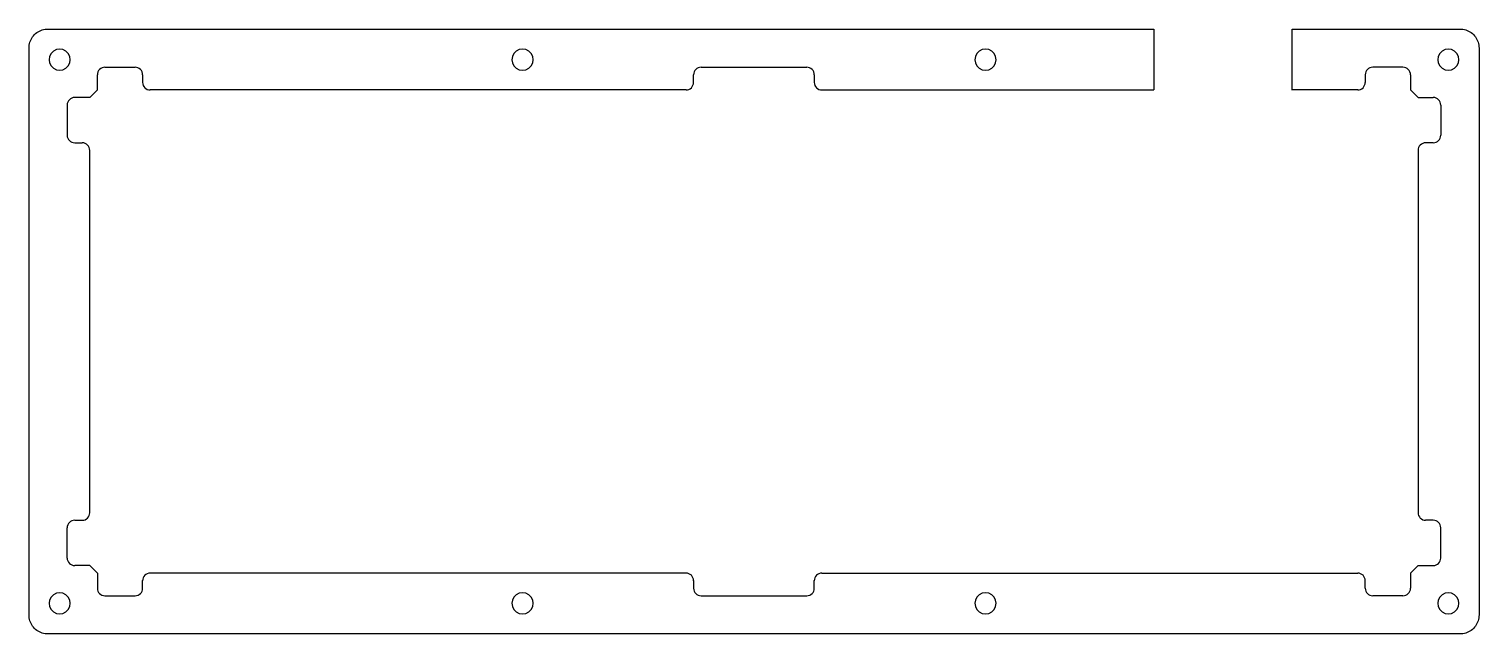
# Model space of a CAD drawing. Extents: x 4 to 652, y -587 to -316.
import ezdxf

# ---------------------------------------------------------------- set-up
doc = ezdxf.new("R2010")
doc.units = 0
doc.layers.get('0').update_dxf_attribs({"linetype": 'CONTINUOUS'})

msp = doc.modelspace()

# ---------------------------------------------------------------- linework, layer by layer
at = {"color": 7}
for points in [[(7.35809, -318.000643), (7.91249, -317.633443)], [(7.91249, -317.633443), (8.49569, -317.302243)], [(8.49569, -317.302243), (9.10049, -317.028643)], [(9.10049, -317.028643), (9.72689, -316.791043)], [(9.72689, -316.791043), (10.36769, -316.611043)], [(10.36769, -316.611043), (11.02289, -316.481443)], [(11.02289, -316.481443), (11.68529, -316.409443)], [(11.68529, -316.409443), (12.35489, -316.380643)], [(12.35489, -316.380643), (506.87249, -316.380643)], [(506.87249, -316.380643), (506.88689, -343.625443)], [(568.81409, -343.647043), (568.81409, -316.380643)], [(568.81409, -316.380643), (643.80209, -316.380643)], [(643.80209, -316.380643), (644.47169, -316.409443)], [(644.47169, -316.409443), (645.13409, -316.481443)], [(645.13409, -316.481443), (645.78929, -316.611043)], [(645.78929, -316.611043), (646.43009, -316.791043)], [(646.43009, -316.791043), (647.05649, -317.028643)], [(647.05649, -317.028643), (647.66129, -317.302243)], [(647.66129, -317.302243), (648.24449, -317.633443)], [(648.24449, -317.633443), (648.79889, -318.000643)], [(3.85169, -324.883843), (3.88049, -324.214243)], [(3.88049, -324.214243), (3.95249, -323.551843)], [(3.95249, -323.551843), (4.08209, -322.896643)], [(4.08209, -322.896643), (4.26209, -322.255843)], [(4.26209, -322.255843), (4.49969, -321.629443)], [(4.49969, -321.629443), (4.77329, -321.024643)], [(4.77329, -321.024643), (5.10449, -320.434243)], [(5.10449, -320.434243), (5.47169, -319.879843)], [(5.47169, -319.879843), (5.88929, -319.361443)], [(5.88929, -319.361443), (6.33569, -318.864643)], [(6.33569, -318.864643), (6.83249, -318.418243)], [(6.83249, -318.418243), (7.35809, -318.000643)], [(648.79889, -318.000643), (649.32449, -318.418243)], [(649.32449, -318.418243), (649.81409, -318.864643)], [(649.81409, -318.864643), (650.26769, -319.361443)], [(650.26769, -319.361443), (650.68529, -319.879843)], [(650.68529, -319.879843), (651.05249, -320.434243)], [(651.05249, -320.434243), (651.38369, -321.024643)], [(651.38369, -321.024643), (651.65729, -321.629443), (651.88769, -322.255843)], [(651.88769, -322.255843), (652.07489, -322.896643)], [(652.07489, -322.896643), (652.20449, -323.551843)], [(652.20449, -323.551843), (652.28369, -324.214243)], [(652.28369, -324.214243), (652.30529, -324.883843)], [(3.85169, -578.331043), (3.85169, -324.883843)], [(13.05329, -328.635043), (12.82289, -330.103843)], [(12.82289, -330.103843), (13.05329, -331.565443)], [(13.73009, -327.310243), (13.05329, -328.635043)], [(14.78129, -326.259043), (13.73009, -327.310243)], [(16.10609, -325.582243), (14.78129, -326.259043)], [(17.57489, -325.344643), (16.10609, -325.582243)], [(19.03649, -325.582243), (17.57489, -325.344643)], [(20.36129, -326.259043), (19.03649, -325.582243)], [(21.41249, -327.310243), (20.36129, -326.259043)], [(22.08929, -328.635043), (21.41249, -327.310243)], [(22.31969, -330.103843), (22.08929, -328.635043)], [(22.08929, -331.565443), (22.31969, -330.103843)], [(220.06049, -328.635043), (219.83009, -330.103843)], [(219.83009, -330.103843), (220.06049, -331.565443)], [(220.73009, -327.310243), (220.06049, -328.635043)], [(221.78129, -326.259043), (220.73009, -327.310243)], [(223.10609, -325.582243), (221.78129, -326.259043)], [(224.57489, -325.344643), (223.10609, -325.582243)], [(226.04369, -325.582243), (224.57489, -325.344643)], [(227.36849, -326.259043), (226.04369, -325.582243)], [(228.41969, -327.310243), (227.36849, -326.259043)], [(229.09649, -328.635043), (228.41969, -327.310243)], [(229.32689, -330.103843), (229.09649, -328.635043)], [(229.09649, -331.565443), (229.32689, -330.103843)], [(427.06769, -328.635043), (426.83729, -330.103843)], [(426.83729, -330.103843), (427.06769, -331.565443)], [(427.73729, -327.310243), (427.06769, -328.635043)], [(428.79569, -326.259043), (427.73729, -327.310243)], [(430.11329, -325.582243), (428.79569, -326.259043)], [(431.58209, -325.344643), (430.11329, -325.582243)], [(433.05089, -325.582243), (431.58209, -325.344643)], [(434.36849, -326.259043), (433.05089, -325.582243)], [(435.42689, -327.310243), (434.36849, -326.259043)], [(436.09649, -328.635043), (435.42689, -327.310243)], [(436.33409, -330.103843), (436.09649, -328.635043)], [(436.09649, -331.565443), (436.33409, -330.103843)], [(634.06769, -328.635043), (633.83729, -330.103843), (634.06769, -331.565443)], [(634.74449, -327.310243), (634.06769, -328.635043)], [(635.79569, -326.259043), (634.74449, -327.310243)], [(637.12049, -325.582243), (635.79569, -326.259043)], [(638.58929, -325.344643), (637.12049, -325.582243)], [(640.05809, -325.582243), (638.58929, -325.344643)], [(641.38289, -326.259043), (640.05809, -325.582243)], [(642.42689, -327.310243), (641.38289, -326.259043)], [(643.10369, -328.635043), (642.42689, -327.310243)], [(643.33409, -330.103843), (643.10369, -328.635043)], [(643.10369, -331.565443), (643.33409, -330.103843)], [(652.30529, -324.883843), (652.30529, -578.331043)], [(13.05329, -331.565443), (13.73009, -332.890243)], [(13.73009, -332.890243), (14.78129, -333.941443)], [(14.78129, -333.941443), (16.10609, -334.618243)], [(16.10609, -334.618243), (17.57489, -334.848643)], [(17.57489, -334.848643), (19.03649, -334.618243)], [(19.03649, -334.618243), (20.36129, -333.941443)], [(20.36129, -333.941443), (21.41249, -332.890243)], [(21.41249, -332.890243), (22.08929, -331.565443)], [(34.42289, -343.618243), (34.42289, -336.871843)], [(37.79969, -333.495043), (51.29969, -333.495043)], [(54.66929, -336.871843), (54.66929, -340.241443)], [(220.06049, -331.565443), (220.73009, -332.890243)], [(220.73009, -332.890243), (221.78129, -333.941443)], [(221.78129, -333.941443), (223.10609, -334.618243)], [(223.10609, -334.618243), (224.57489, -334.848643), (226.04369, -334.618243)], [(226.04369, -334.618243), (227.36849, -333.941443)], [(227.36849, -333.941443), (228.41969, -332.890243)], [(228.41969, -332.890243), (229.09649, -331.565443)], [(301.04609, -340.241443), (301.04609, -336.871843)], [(304.42289, -333.495043), (351.66929, -333.495043)], [(355.04609, -336.871843), (355.04609, -340.241443)], [(427.06769, -331.565443), (427.73729, -332.890243), (428.79569, -333.941443)], [(428.79569, -333.941443), (430.11329, -334.618243)], [(430.11329, -334.618243), (431.58209, -334.848643)], [(431.58209, -334.848643), (433.05089, -334.618243)], [(433.05089, -334.618243), (434.36849, -333.941443)], [(434.36849, -333.941443), (435.42689, -332.890243)], [(435.42689, -332.890243), (436.09649, -331.565443)], [(601.42289, -336.871843), (601.42289, -340.241443)], [(618.29969, -333.495043), (604.79969, -333.495043)], [(621.67649, -336.871843), (621.67649, -343.618243), (625.04609, -346.995043)], [(634.06769, -331.565443), (634.74449, -332.890243)], [(634.74449, -332.890243), (635.79569, -333.941443)], [(635.79569, -333.941443), (637.12049, -334.618243)], [(637.12049, -334.618243), (638.58929, -334.848643)], [(638.58929, -334.848643), (640.05809, -334.618243)], [(640.05809, -334.618243), (641.38289, -333.941443)], [(641.38289, -333.941443), (642.42689, -332.890243)], [(642.42689, -332.890243), (643.10369, -331.565443)], [(34.42289, -343.618243), (31.04609, -346.995043)], [(297.66929, -343.618243), (58.04609, -343.618243)], [(358.42289, -343.618243), (506.88689, -343.618243)], [(598.04609, -343.618243), (568.79249, -343.618243)], [(31.04609, -346.995043), (24.29249, -346.995043)], [(625.04609, -346.995043), (631.79969, -346.995043)], [(20.92289, -350.371843), (20.92289, -363.871843)], [(635.17649, -350.371843), (635.17649, -363.871843)], [(24.29249, -367.241443), (27.66929, -367.241443)], [(631.79969, -367.241443), (628.42289, -367.241443)], [(31.04609, -532.618243), (31.04609, -370.618243)], [(625.04609, -370.618243), (625.04609, -532.618243)], [(24.29249, -535.995043), (27.66929, -535.995043)], [(631.79969, -535.995043), (628.42289, -535.995043)], [(20.92289, -552.871843), (20.92289, -539.371843)], [(635.17649, -552.871843), (635.17649, -539.371843)], [(31.04609, -556.241443), (24.29249, -556.241443)], [(31.04609, -556.241443), (34.42289, -559.618243)], [(625.04609, -556.241443), (621.67649, -559.618243)], [(625.04609, -556.241443), (631.79969, -556.241443)], [(34.42289, -559.618243), (34.42289, -566.371843)], [(54.66929, -566.371843), (54.66929, -562.995043)], [(297.66929, -559.618243), (58.04609, -559.618243)], [(301.04609, -562.995043), (301.04609, -566.371843)], [(355.04609, -566.371843), (355.04609, -562.995043)], [(358.42289, -559.618243), (598.04609, -559.618243)], [(601.42289, -566.371843), (601.42289, -562.995043)], [(621.67649, -559.618243), (621.67649, -566.371843)], [(13.73009, -570.324643), (13.05329, -571.649443)], [(14.78129, -569.273443), (13.73009, -570.324643)], [(16.10609, -568.596643), (14.78129, -569.273443)], [(17.57489, -568.366243), (16.10609, -568.596643)], [(19.03649, -568.596643), (17.57489, -568.366243)], [(20.36129, -569.273443), (19.03649, -568.596643)], [(21.41249, -570.324643), (20.36129, -569.273443)], [(22.08929, -571.649443), (21.41249, -570.324643)], [(37.79969, -569.741443), (51.29969, -569.741443)], [(220.73009, -570.324643), (220.06049, -571.649443)], [(221.78129, -569.273443), (220.73009, -570.324643)], [(223.10609, -568.596643), (221.78129, -569.273443)], [(224.57489, -568.366243), (223.10609, -568.596643)], [(226.04369, -568.596643), (224.57489, -568.366243)], [(227.36849, -569.273443), (226.04369, -568.596643)], [(228.41969, -570.324643), (227.36849, -569.273443)], [(229.09649, -571.649443), (228.41969, -570.324643)], [(304.42289, -569.741443), (351.66929, -569.741443)], [(427.73729, -570.324643), (427.06769, -571.649443)], [(428.79569, -569.273443), (427.73729, -570.324643)], [(430.11329, -568.596643), (428.79569, -569.273443)], [(431.58209, -568.366243), (430.11329, -568.596643)], [(433.05089, -568.596643), (431.58209, -568.366243)], [(434.36849, -569.273443), (433.05089, -568.596643)], [(435.42689, -570.324643), (434.36849, -569.273443)], [(436.09649, -571.649443), (435.42689, -570.324643)], [(618.29969, -569.741443), (604.79969, -569.741443)], [(634.74449, -570.324643), (634.06769, -571.649443)], [(635.79569, -569.273443), (634.74449, -570.324643)], [(637.12049, -568.596643), (635.79569, -569.273443)], [(638.58929, -568.366243), (637.12049, -568.596643)], [(640.05809, -568.596643), (638.58929, -568.366243)], [(641.38289, -569.273443), (640.05809, -568.596643)], [(642.42689, -570.324643), (641.38289, -569.273443)], [(643.10369, -571.649443), (642.42689, -570.324643)], [(13.05329, -571.649443), (12.82289, -573.111043)], [(12.82289, -573.111043), (13.05329, -574.579843)], [(13.05329, -574.579843), (13.73009, -575.904643)], [(13.73009, -575.904643), (14.78129, -576.955843)], [(14.78129, -576.955843), (16.10609, -577.632643)], [(19.03649, -577.632643), (20.36129, -576.955843)], [(20.36129, -576.955843), (21.41249, -575.904643)], [(21.41249, -575.904643), (22.08929, -574.579843)], [(22.31969, -573.111043), (22.08929, -571.649443)], [(22.08929, -574.579843), (22.31969, -573.111043)], [(220.06049, -571.649443), (219.83009, -573.111043)], [(219.83009, -573.111043), (220.06049, -574.579843)], [(220.06049, -574.579843), (220.73009, -575.904643)], [(220.73009, -575.904643), (221.78129, -576.955843)], [(221.78129, -576.955843), (223.10609, -577.632643)], [(226.04369, -577.632643), (227.36849, -576.955843)], [(227.36849, -576.955843), (228.41969, -575.904643)], [(228.41969, -575.904643), (229.09649, -574.579843)], [(229.32689, -573.111043), (229.09649, -571.649443)], [(229.09649, -574.579843), (229.32689, -573.111043)], [(427.06769, -571.649443), (426.83729, -573.111043)], [(426.83729, -573.111043), (427.06769, -574.579843)], [(427.06769, -574.579843), (427.73729, -575.904643)], [(427.73729, -575.904643), (428.79569, -576.955843)], [(428.79569, -576.955843), (430.11329, -577.632643)], [(433.05089, -577.632643), (434.36849, -576.955843)], [(434.36849, -576.955843), (435.42689, -575.904643)], [(435.42689, -575.904643), (436.09649, -574.579843)], [(436.09649, -574.579843), (436.33409, -573.111043), (436.09649, -571.649443)], [(634.06769, -571.649443), (633.83729, -573.111043)], [(633.83729, -573.111043), (634.06769, -574.579843)], [(634.06769, -574.579843), (634.74449, -575.904643)], [(634.74449, -575.904643), (635.79569, -576.955843)], [(635.79569, -576.955843), (637.12049, -577.632643)], [(640.05809, -577.632643), (641.38289, -576.955843)], [(641.38289, -576.955843), (642.42689, -575.904643)], [(642.42689, -575.904643), (643.10369, -574.579843)], [(643.33409, -573.111043), (643.10369, -571.649443)], [(643.10369, -574.579843), (643.33409, -573.111043)], [(3.88049, -579.000643), (3.85169, -578.331043)], [(3.95249, -579.663043), (3.88049, -579.000643)], [(4.08209, -580.318243), (3.95249, -579.663043)], [(4.26209, -580.959043), (4.08209, -580.318243)], [(4.49969, -581.585443), (4.26209, -580.959043)], [(4.77329, -582.190243), (4.49969, -581.585443)], [(5.10449, -582.773443), (4.77329, -582.190243)], [(5.47169, -583.327843), (5.10449, -582.773443)], [(5.88929, -583.853443), (5.47169, -583.327843)], [(16.10609, -577.632643), (17.57489, -577.863043)], [(17.57489, -577.863043), (19.03649, -577.632643)], [(223.10609, -577.632643), (224.57489, -577.863043)], [(224.57489, -577.863043), (226.04369, -577.632643)], [(430.11329, -577.632643), (431.58209, -577.863043)], [(431.58209, -577.863043), (433.05089, -577.632643)], [(637.12049, -577.632643), (638.58929, -577.863043)], [(638.58929, -577.863043), (640.05809, -577.632643)], [(650.68529, -583.327843), (650.26769, -583.853443), (649.81409, -584.343043)], [(651.05249, -582.773443), (650.68529, -583.327843)], [(651.38369, -582.190243), (651.05249, -582.773443)], [(651.65729, -581.585443), (651.38369, -582.190243)], [(651.88769, -580.959043), (651.65729, -581.585443)], [(652.07489, -580.318243), (651.88769, -580.959043)], [(652.20449, -579.663043), (652.07489, -580.318243)], [(652.28369, -579.000643), (652.20449, -579.663043)], [(652.30529, -578.331043), (652.28369, -579.000643)], [(6.33569, -584.343043), (5.88929, -583.853443)], [(6.83249, -584.796643), (6.33569, -584.343043)], [(7.35809, -585.214243), (6.83249, -584.796643)], [(7.91249, -585.581443), (7.35809, -585.214243)], [(8.49569, -585.912643), (7.91249, -585.581443)], [(9.10049, -586.186243), (8.49569, -585.912643)], [(9.72689, -586.416643), (9.10049, -586.186243)], [(10.36769, -586.603843), (9.72689, -586.416643)], [(11.02289, -586.733443), (10.36769, -586.603843)], [(11.68529, -586.805443), (11.02289, -586.733443)], [(12.35489, -586.834243), (11.68529, -586.805443)], [(643.80209, -586.834243), (12.35489, -586.834243)], [(644.47169, -586.805443), (643.80209, -586.834243)], [(645.13409, -586.733443), (644.47169, -586.805443)], [(645.78929, -586.603843), (645.13409, -586.733443)], [(646.43009, -586.416643), (645.78929, -586.603843)], [(647.05649, -586.186243), (646.43009, -586.416643)], [(647.66129, -585.912643), (647.05649, -586.186243)], [(648.24449, -585.581443), (647.66129, -585.912643)], [(648.79889, -585.214243), (648.24449, -585.581443)], [(649.32449, -584.796643), (648.79889, -585.214243)], [(649.81409, -584.343043), (649.32449, -584.796643)]]:
    msp.add_lwpolyline(points, dxfattribs=at)
for points in [[(601.42289, -336.871843)], [(621.67649, -336.871843)]]:
    msp.add_lwpolyline(points, close=True, dxfattribs=at)
for points in [[(35.413235, -334.485769), (34.780285, -335.118705), (34.424694, -335.977158), (34.42469, -336.872275)], [(37.799762, -333.497275), (36.904645, -333.49726), (36.046185, -333.852832), (35.413235, -334.485769)], [(53.68629, -334.485769), (53.05334, -333.852832), (52.194879, -333.49726), (51.299762, -333.497275)], [(54.674834, -336.872275), (54.674831, -335.977158), (54.31924, -335.118705), (53.68629, -334.485769)], [(304.42577, -333.497275), (302.561953, -333.497482), (301.051138, -335.008458), (301.05113, -336.872275)], [(354.062484, -334.485667), (353.429472, -333.852722), (352.570937, -333.497184), (351.67577, -333.497275)], [(355.05113, -336.872275), (355.051127, -335.977108), (354.695497, -335.118612), (354.062484, -334.485667)], [(604.80185, -333.497275), (602.938033, -333.497482), (601.427218, -335.008458), (601.42721, -336.872275)], [(620.688564, -334.485667), (620.055552, -333.852722), (619.197017, -333.497184), (618.30185, -333.497275)], [(621.67721, -336.872275), (621.677207, -335.977108), (621.321577, -335.118612), (620.688564, -334.485667)], [(54.674834, -340.247347), (54.674842, -342.111305), (56.185877, -343.622339), (58.049834, -343.622347)], [(297.67577, -343.622347), (298.570937, -343.622439), (299.429472, -343.2669), (300.062484, -342.633956)], [(300.062484, -342.633956), (300.695497, -342.001011), (301.051127, -341.142514), (301.05113, -340.247347)], [(355.05113, -340.247347), (355.051138, -342.111164), (356.561953, -343.62214), (358.42577, -343.622347)], [(598.05185, -343.622347), (598.947017, -343.622439), (599.805552, -343.2669), (600.438564, -342.633956)], [(600.438564, -342.633956), (601.071577, -342.001011), (601.427207, -341.142514), (601.42721, -340.247347)], [(24.29969, -346.997347), (22.435733, -346.997355), (20.924698, -348.508389), (20.92469, -350.372347)], [(635.17721, -350.372347), (635.177202, -348.50853), (633.666388, -346.997554), (631.80257, -346.997347)], [(20.92469, -363.872419), (20.924698, -365.736377), (22.435733, -367.247411), (24.29969, -367.247419)], [(31.04969, -370.622419), (31.049682, -368.758461), (29.538648, -367.247427), (27.67469, -367.247419)], [(626.040497, -368.235811), (625.407484, -368.868756), (625.051854, -369.727252), (625.05185, -370.622419)], [(628.42721, -367.247419), (627.532044, -367.247328), (626.673509, -367.602866), (626.040497, -368.235811)], [(631.80257, -367.247419), (633.666388, -367.247212), (635.177202, -365.736236), (635.17721, -363.872419)], [(21.913082, -536.986569), (21.280137, -537.619582), (20.924599, -538.478116), (20.92469, -539.373283)], [(24.29969, -535.997923), (23.404524, -535.997927), (22.546027, -536.353557), (21.913082, -536.986569)], [(27.67469, -535.997923), (29.538508, -535.997915), (31.049484, -534.4871), (31.04969, -532.623283)], [(625.05185, -532.623283), (625.052057, -534.487241), (626.563253, -535.998114), (628.42721, -535.997923)], [(635.17721, -539.373283), (635.177401, -537.509325), (633.666528, -535.99813), (631.80257, -535.997923)], [(20.92469, -552.873283), (20.924897, -554.7371), (22.435873, -556.247915), (24.29969, -556.247923)], [(631.80257, -556.247923), (633.666247, -556.247716), (635.177004, -554.73696), (635.17721, -552.873283)], [(58.049834, -559.623283), (56.186017, -559.623291), (54.675041, -561.134106), (54.674834, -562.997923)], [(301.05113, -562.997923), (301.050924, -561.133965), (299.539728, -559.623092), (297.67577, -559.623283)], [(358.42577, -559.623283), (356.562094, -559.62349), (355.051337, -561.134247), (355.05113, -562.997923)], [(601.42721, -562.997923), (601.427004, -561.133965), (599.915808, -559.623092), (598.05185, -559.623283)], [(34.42469, -566.373283), (34.424897, -568.237128), (35.935917, -569.747955), (37.799762, -569.747923)], [(51.299762, -569.747923), (53.163608, -569.747955), (54.674628, -568.237128), (54.674834, -566.373283)], [(301.05113, -566.373283), (301.051337, -568.23696), (302.562094, -569.747716), (304.42577, -569.747923)], [(351.67577, -569.747923), (353.539728, -569.748114), (355.050924, -568.237241), (355.05113, -566.373283)], [(601.42721, -566.373283), (601.427417, -568.23696), (602.938174, -569.747716), (604.80185, -569.747923)], [(618.30185, -569.747923), (620.165808, -569.748114), (621.677004, -568.237241), (621.67721, -566.373283)]]:
    msp.add_open_spline(points, degree=3, dxfattribs=at)

doc.saveas('drawing.dxf')
